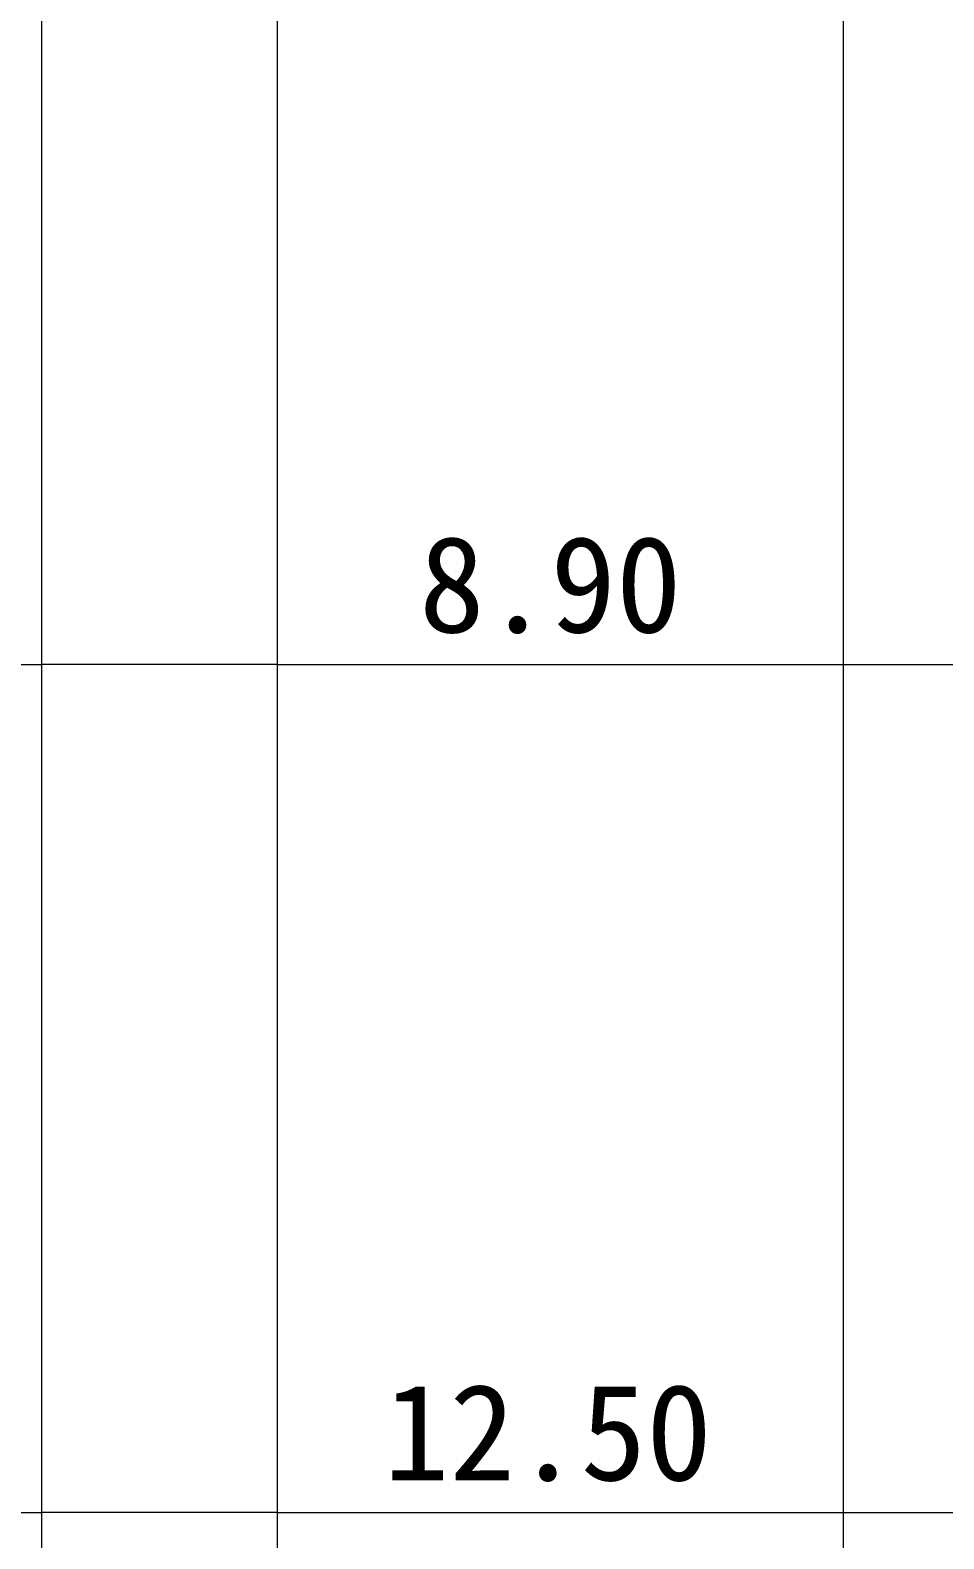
# Model space of a CAD drawing. Header units: inches. Extents: x -27 to 109, y -598 to 26.
# Drawn here: x 20.03 to 23.91, y -11.72 to -5.31 of the extents above; entities that cross this region are included whole.
import ezdxf

# ---------------------------------------------------------------- set-up
doc = ezdxf.new("R2010")
doc.units = ezdxf.units.IN
doc.header["$MEASUREMENT"] = 0
doc.layers.get('0').update_dxf_attribs({"lineweight": 0})
doc.styles.add('宋体', font='')
doc.styles.get('宋体').set_extended_font_data('宋体')

msp = doc.modelspace()

# ---------------------------------------------------------------- linework, layer by layer
at = {"linetype": 'Continuous', "lineweight": 15}
for p, q in [((21.0817, 0.8962), (21.0817, -567.1838)), ((23.4817, 0.8962), (23.4817, -567.1838)), ((20.0817, -1.8038), (20.0817, -8.0038)), ((18.0817, -8.0038), (20.0817, -8.0038)), ((21.0817, -8.0038), (20.0817, -8.0038)), ((20.0817, -8.0038), (20.0817, -11.6037)), ((21.0817, -8.0038), (23.4817, -8.0038)), ((23.4817, -8.0038), (25.8817, -8.0038)), ((18.0817, -11.6037), (20.0817, -11.6037)), ((21.0817, -11.6037), (20.0817, -11.6037)), ((20.0817, -11.6037), (20.0817, -19.0038)), ((21.0817, -11.6037), (23.4817, -11.6037)), ((23.4817, -11.6037), (25.8817, -11.6037))]:
    msp.add_line(p, q, dxfattribs=at)

# ---------------------------------------------------------------- texts
at = {"style": '宋体'}
for s, p in [('8.90', (21.6832, -7.8674)), ('12.50', (21.5335, -11.4673))]:
    msp.add_text(s, height=0.4092, dxfattribs=at).set_placement(p)

doc.saveas('drawing.dxf')
